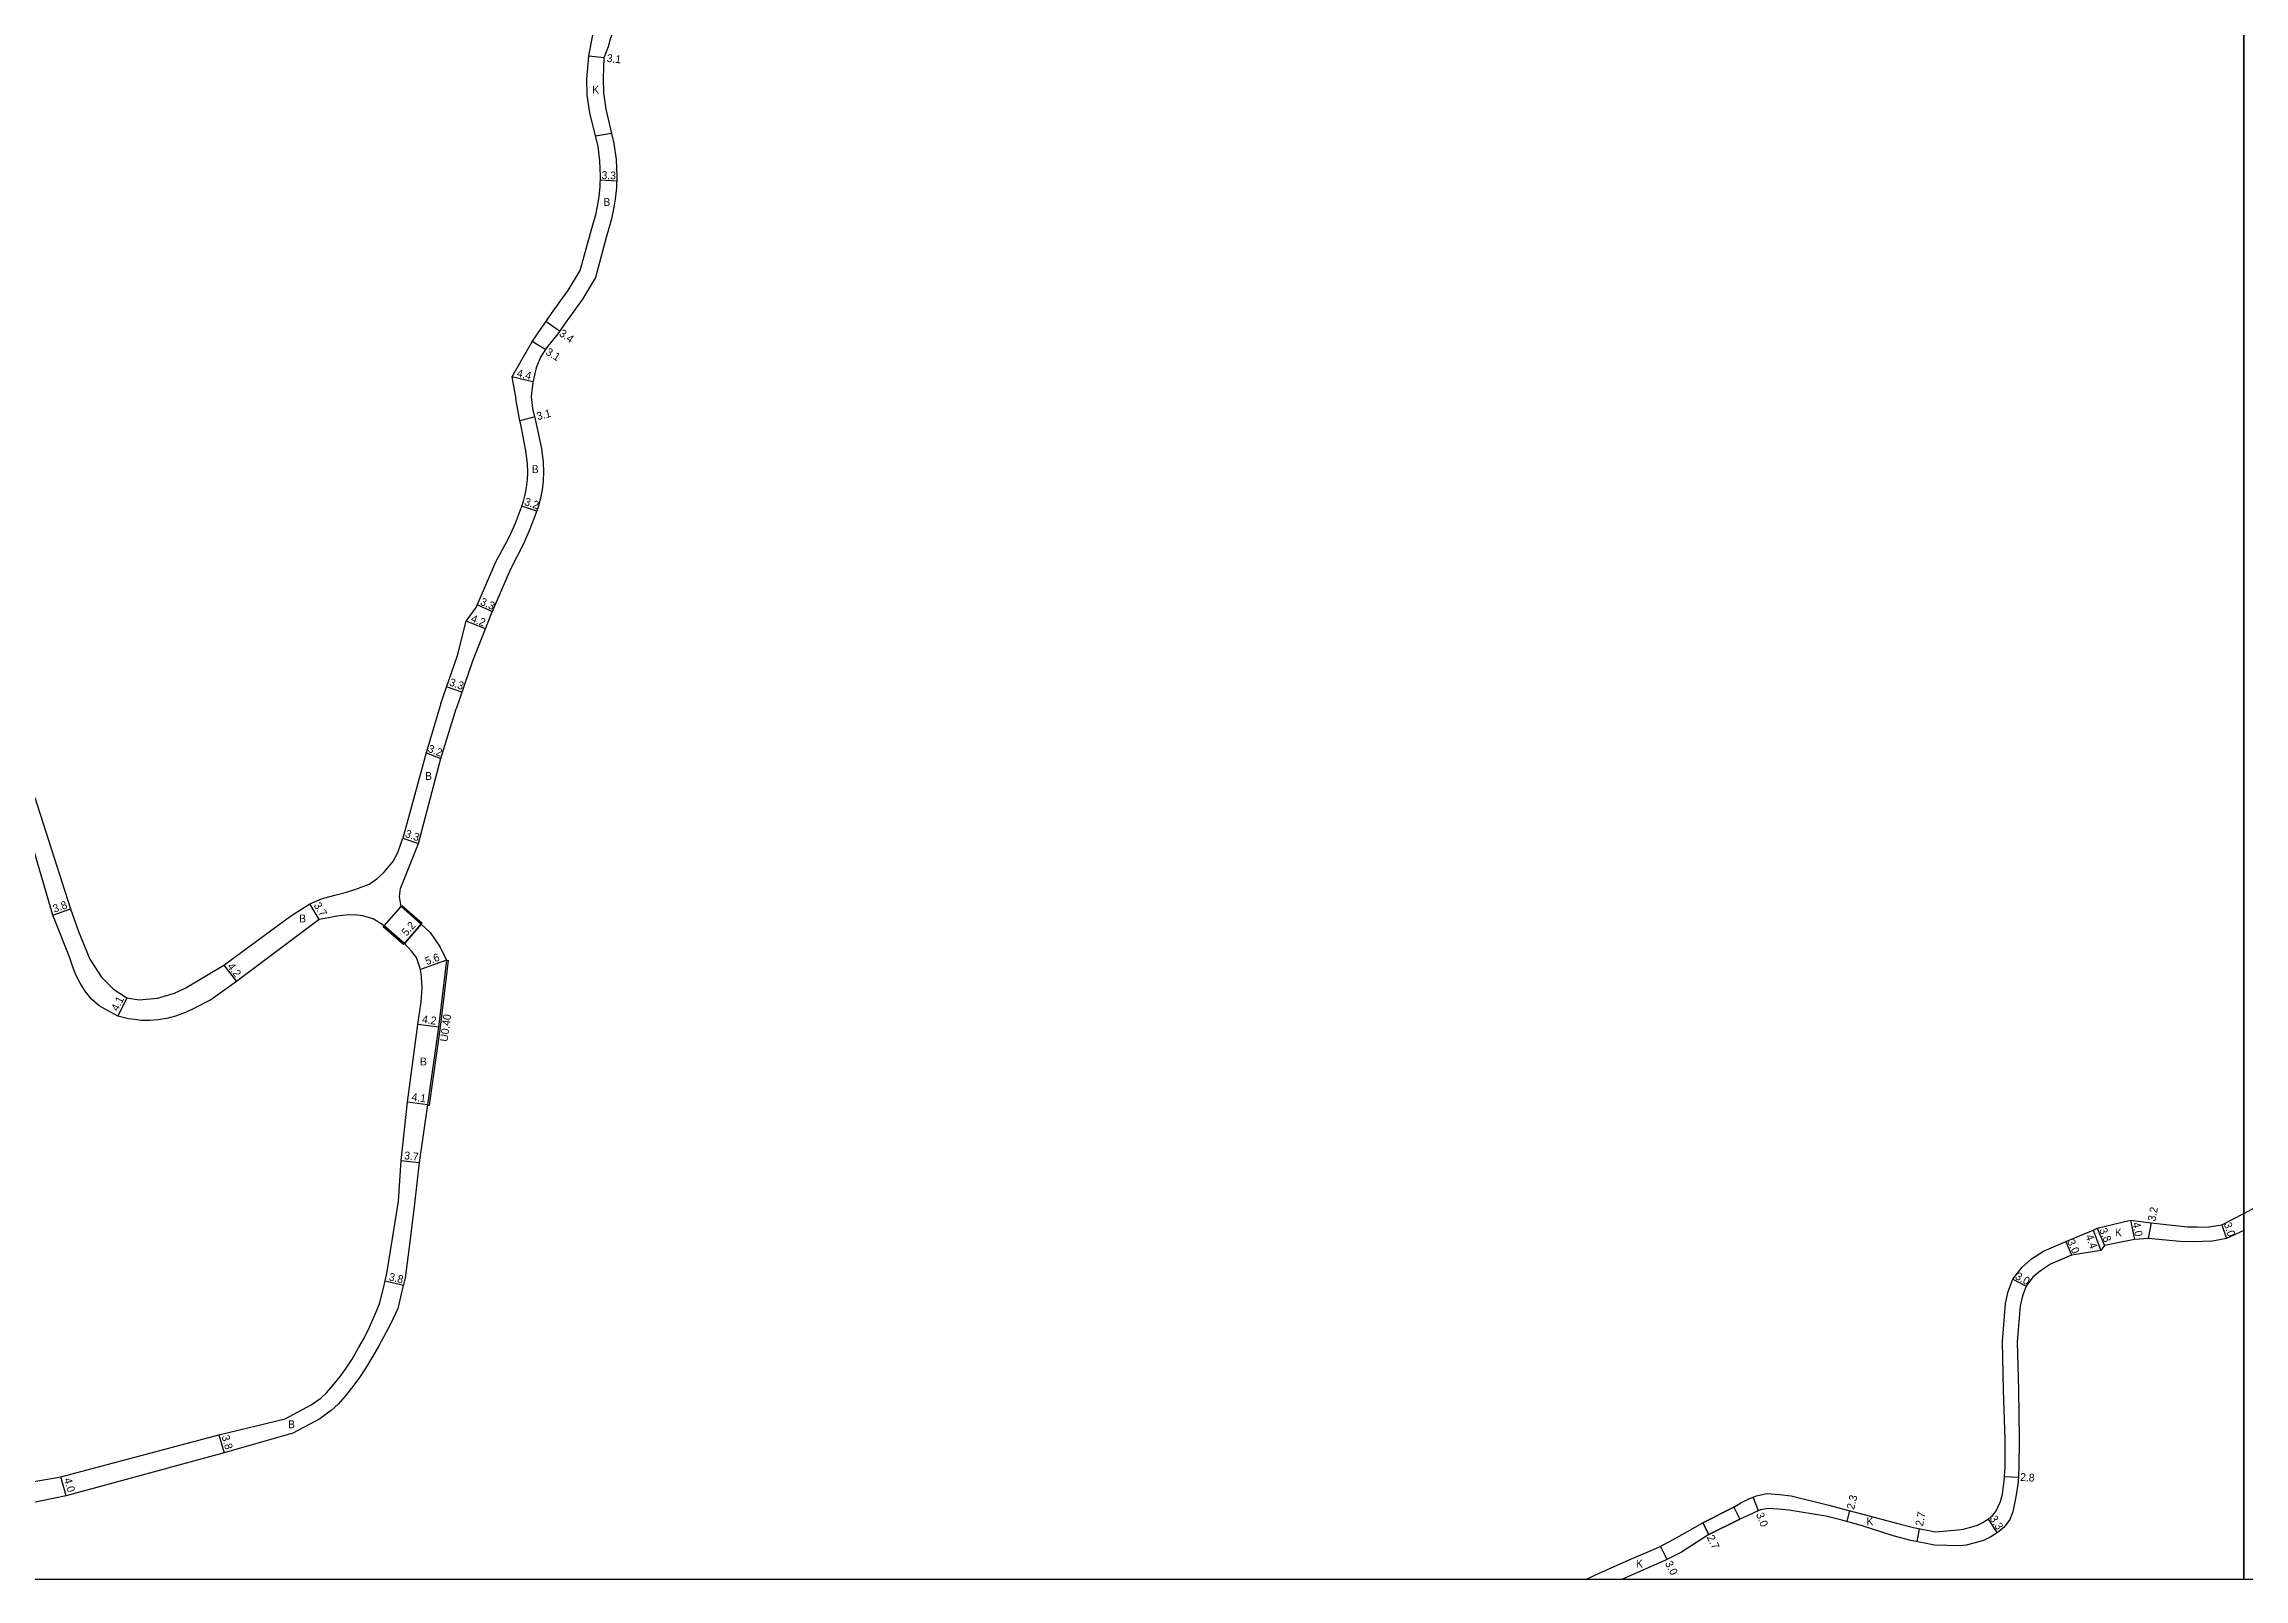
# Model space of a CAD drawing. Header units: metres. Extents: x 0 to 4000, y -96000 to -93000.
# Drawn here: x 1953.7 to 2400, y -96000 to -95688.5 of the extents above; entities that cross this region are included whole.
import ezdxf

# ---------------------------------------------------------------- set-up
doc = ezdxf.new("R2010")
doc.units = ezdxf.units.M
doc.header["$LTSCALE"] = 2.5
for name, color, linetype in [('側溝・桝', 7, 'Continuous'), ('図郭', 7, 'Continuous'), ('幅員', 7, 'Continuous'), ('舗装', 7, 'Continuous'), ('道路', 7, 'Continuous')]:
    doc.layers.add(name, color=color, linetype=linetype)
doc.styles.get("Standard").update_dxf_attribs({"font": ''})
doc.styles.get('Standard').set_extended_font_data('@MS PGothic')

msp = doc.modelspace()

# ---------------------------------------------------------------- linework, layer by layer
at = {"layer": '側溝・桝'}
for points in [[(2031.86, -95903.92), (2031.88, -95903.82), (2034.08, -95888.05), (2035.71, -95874.47)], [(2035.31, -95874.42), (2035.71, -95874.47)], [(2031.47, -95903.86), (2031.86, -95903.92)]]:
    msp.add_lwpolyline(points, dxfattribs=at)
at = {"layer": '図郭'}
for points in [[(1600, -96000), (2400, -96000), (2400, -95400), (1600, -95400)], [(2400, -96000), (3200, -96000), (3200, -95400), (2400, -95400)]]:
    msp.add_lwpolyline(points, close=True, dxfattribs=at)
at = {"layer": '幅員'}
for points in [[(2067.26, -95691.34), (2064.18, -95690.99)], [(2066.55, -95716.11), (2069.85, -95716.26)], [(2058.27, -95746.78), (2055.49, -95744.82)], [(2055.36, -95750.52), (2052.71, -95748.91)], [(2052.84, -95757.07), (2048.57, -95756.05)], [(2053.21, -95764.2), (2050.21, -95764.97)], [(2053.63, -95783.3), (2050.6, -95782.28)], [(2041.58, -95802.34), (2044.62, -95803.65)], [(2043.21, -95807.17), (2039.31, -95805.63)], [(2038.46, -95820.04), (2035.34, -95818.96)], [(2031.18, -95832.34), (2034.17, -95833.5)], [(2026.48, -95849.69), (2029.61, -95850.74)], [(1955.45, -95865.28), (1959.04, -95864.01)], [(2009.5, -95866.16), (2007.59, -95862.99)], [(2026.77, -95871.06), (2030.2, -95867.13)], [(1990.17, -95875.42), (1992.73, -95878.75)], [(2035.31, -95874.42), (2030.03, -95876.29)], [(1970.47, -95882.1), (1968.65, -95885.78)], [(2033.69, -95888), (2029.52, -95887.45)], [(2031.48, -95903.76), (2027.41, -95903.25)], [(2026.11, -95915.09), (2029.79, -95915.51)], [(2377, -95927.2), (2377.81, -95931.12)], [(2363.82, -95931.53), (2365.02, -95934.28)], [(2369.39, -95929.21), (2370.95, -95933.33)], [(2370.23, -95928.8), (2371.67, -95932.31)], [(2381.16, -95927.76), (2380.59, -95930.9)], [(2395.5, -95928.11), (2396.48, -95930.94)], [(2022.87, -95939.49), (2026.57, -95940.36)], [(2353.13, -95939.13), (2355.78, -95940.61)], [(1989.11, -95970.74), (1990.21, -95974.38)], [(1958.18, -95983.13), (1957.09, -95979.28)], [(2351.42, -95979.18), (2354.22, -95979.35)], [(2301.52, -95986.15), (2300.4, -95983.37)], [(2290.21, -95988.57), (2291.41, -95990.99)], [(2319.99, -95986.12), (2319.41, -95988.35)], [(2333.66, -95992.44), (2334.18, -95989.79)], [(2348.08, -95987.86), (2349.89, -95990.62)], [(2282.96, -95996.01), (2281.6, -95993.34)]]:
    msp.add_lwpolyline(points, dxfattribs=at)
at = {"layer": '舗装'}
msp.add_lwpolyline([(2068.82, -95706.69), (2065.55, -95707.24)], dxfattribs=at)
at = {"layer": '道路'}
for points in [[(2064.42, -95702.5), (2063.87, -95698.91), (2063.8, -95695.67), (2064.18, -95690.99), (2064.77, -95688.12), (2065.68, -95683.38), (2065.83, -95680.93), (2065.62, -95677.46), (2064.89, -95674.53), (2062.43, -95667.97), (2060.52, -95663.48), (2059.53, -95659.24), (2058.98, -95655.33), (2058.68, -95651.5), (2058.43, -95644.92)], [(2061.63, -95644.88), (2061.75, -95651.24), (2061.95, -95654.62), (2062.26, -95656.82), (2062.6, -95658.88), (2062.93, -95660.62), (2063.32, -95662.22), (2065.47, -95666.95), (2067.93, -95671.88), (2070.78, -95676.83), (2070.96, -95679.02), (2070.78, -95680.88), (2070.25, -95682.73), (2069.78, -95684.18), (2068.6, -95687.34), (2068.09, -95689.1), (2067.26, -95691.34), (2067.08, -95695.46), (2067.15, -95698.44), (2067.63, -95701.73)], [(2064.53, -95726.9), (2065.14, -95724.75), (2065.59, -95723.2), (2065.95, -95721.41), (2066.28, -95719.56), (2066.49, -95717.46), (2066.58, -95715.34), (2066.46, -95712.26), (2066.06, -95709.34), (2064.42, -95702.5)], [(2067.63, -95701.73), (2069.3, -95708.73), (2069.76, -95711.97), (2069.89, -95715.34), (2069.78, -95717.7), (2069.56, -95720.01), (2069.19, -95722.04), (2068.79, -95723.98), (2068.31, -95725.66), (2067.7, -95727.8)], [(2055.12, -95745.35), (2056.64, -95743.19), (2060.09, -95738.43), (2062.41, -95734.51), (2064.53, -95726.9)], [(2067.7, -95727.8), (2065.54, -95735.88), (2062.94, -95740.3), (2059.41, -95745.16), (2057.9, -95747.31)], [(2057.9, -95747.31), (2055.58, -95750.17), (2054.41, -95752.09), (2053.52, -95754.24), (2052.82, -95757.2), (2052.51, -95760.02), (2052.78, -95762.51), (2053.41, -95764.99)], [(2052.71, -95748.91), (2053.01, -95748.43), (2055.12, -95745.35)], [(2052.71, -95748.91), (2048.57, -95756.05), (2049.39, -95760.55)], [(2050.41, -95765.75), (2050.21, -95764.97), (2049.39, -95760.55)], [(2048.02, -95788.59), (2049.3, -95785.78), (2050.51, -95782.54), (2050.92, -95781.32), (2051.29, -95779.92), (2051.57, -95778.52), (2051.72, -95776.91), (2051.81, -95775.38), (2051.75, -95773.64), (2051.42, -95771.07), (2050.41, -95765.75)], [(2053.41, -95764.99), (2054.58, -95770.58), (2054.94, -95773.38), (2055.01, -95775.42), (2054.91, -95777.15), (2054.74, -95778.99), (2054.4, -95780.65), (2053.99, -95782.24), (2053.53, -95783.61), (2052.26, -95787), (2050.93, -95789.92)], [(2037.52, -95812.64), (2039.31, -95805.63), (2041.36, -95802.87), (2045.34, -95793.59), (2048.02, -95788.59)], [(2050.93, -95789.92), (2048.29, -95795.08), (2044.41, -95804.12), (2040.62, -95813.78), (2037.3, -95823.4)], [(2034.18, -95822.32), (2037.52, -95812.64)], [(2026.1, -95863.55), (2025.79, -95861.52), (2026.01, -95859.91), (2029.61, -95850.74), (2034.17, -95833.5), (2037.3, -95823.4)], [(2034.18, -95822.32), (2031.18, -95832.34), (2026.48, -95849.69)], [(1951.81, -95841.45), (1959.04, -95864.01), (1960.69, -95868.61), (1962.94, -95874.2), (1965.3, -95877.88), (1967.78, -95880.3), (1970.47, -95882.1), (1973, -95882.45), (1976.67, -95882.13), (1980.12, -95881.12), (1982.45, -95880.07), (1990.17, -95875.42), (2003.68, -95865.48), (2007.59, -95862.99), (2009.94, -95861.98), (2012.66, -95861.21), (2015.03, -95860.64), (2016.95, -95860.05), (2019.61, -95859.03), (2021.18, -95857.94), (2022.61, -95856.66), (2024.43, -95854.48), (2025.48, -95852.59), (2026.48, -95849.69)], [(2022.67, -95867.48), (2020.41, -95866.01), (2018.34, -95865.43), (2016.63, -95865.21), (2014.93, -95865.27), (2013.08, -95865.5), (2011.76, -95865.75), (2009.5, -95866.16), (1992.73, -95878.75), (1987.54, -95882.51), (1984.04, -95884.21), (1982.35, -95885.04), (1980.36, -95885.78), (1978.55, -95886.25), (1976.74, -95886.55), (1975.14, -95886.66), (1973.46, -95886.65), (1972.05, -95886.49), (1970.77, -95886.3), (1968.65, -95885.78), (1964.88, -95883.72), (1963.3, -95882.32), (1962.04, -95880.73), (1961.01, -95879.11), (1960.07, -95877.3), (1959.29, -95875.23), (1958.88, -95873.96), (1955.45, -95865.28), (1950.65, -95848.84)], [(2026.1, -95863.55), (2026.26, -95863.36)], [(2030.2, -95867.13), (2026.1, -95863.55)], [(2026.1, -95863.55), (2030.2, -95867.13), (2031.99, -95868.83), (2034.03, -95871.78), (2035.31, -95874.42), (2033.69, -95888), (2031.48, -95903.76), (2029.79, -95915.51), (2028.84, -95923.88)], [(2026.26, -95863.36), (2030.37, -95866.94)], [(2022.5, -95867.67), (2022.67, -95867.48)], [(2026.61, -95871.25), (2022.5, -95867.67)], [(2022.67, -95867.48), (2026.77, -95871.06)], [(2025.58, -95923.36), (2026.11, -95915.09), (2027.41, -95903.25), (2029.52, -95887.45), (2030.15, -95882.89), (2030.35, -95880.01), (2030.27, -95877.82), (2030.03, -95876.29), (2029.22, -95873.86), (2028.23, -95872.62), (2026.77, -95871.06), (2022.67, -95867.48)], [(2030.37, -95866.94), (2030.2, -95867.13)], [(2026.77, -95871.06), (2026.61, -95871.25)], [(2002.59, -95967.5), (2007.84, -95964.69), (2009.81, -95963.28), (2010.95, -95962.21), (2012.21, -95960.79), (2013.73, -95958.91), (2014.98, -95957.2), (2016.15, -95955.42), (2017.5, -95953.09), (2018.63, -95951.16), (2019.68, -95948.91), (2020.86, -95946.28), (2021.73, -95944.19), (2022.52, -95940.97), (2023.21, -95938.02), (2024.38, -95930.89), (2025.58, -95923.36)], [(2028.84, -95923.88), (2027.75, -95932.69), (2026.91, -95938.89)], [(2363.82, -95931.53), (2369.39, -95929.21), (2370.23, -95928.8), (2377, -95927.2), (2381.16, -95927.76), (2388.54, -95928.52), (2390.53, -95928.56), (2392.43, -95928.64), (2395.5, -95928.11), (2400, -95925.82)], [(2400, -95925.82), (2405.3, -95922.91)], [(2351.23, -95961.78), (2350.98, -95951.8), (2351.61, -95944.1), (2352.16, -95941.66), (2353.13, -95939.13), (2354.97, -95936.72), (2356.89, -95935.05), (2359.29, -95933.47), (2363.82, -95931.53)], [(2400, -95929.25), (2396.48, -95930.94), (2393.64, -95931.45), (2391.63, -95931.52), (2389.59, -95931.55), (2387, -95931.5), (2380.59, -95930.9), (2377.81, -95931.12), (2371.67, -95932.31), (2370.95, -95933.33), (2365.02, -95934.28)], [(2365.02, -95934.28), (2360.72, -95936.12), (2358.7, -95937.45), (2357.18, -95938.78), (2355.78, -95940.61), (2355.04, -95942.54), (2354.58, -95944.55), (2353.99, -95951.88), (2354.23, -95961.71)], [(2026.91, -95938.89), (2026.21, -95941.86), (2025.42, -95945.09)], [(2025.42, -95945.09), (2024.06, -95948.14), (2021.56, -95952.69), (2020.35, -95954.75), (2018.96, -95957.15), (2017.69, -95959.09), (2016.34, -95960.92), (2014.73, -95962.92), (2013.32, -95964.51), (2011.9, -95965.84), (2009.59, -95967.5), (2004.15, -95970.41)], [(2350.58, -95984.27), (2350.98, -95982.78), (2351.37, -95980.07), (2351.53, -95977.32), (2351.55, -95971.64), (2351.23, -95961.78)], [(2354.23, -95961.71), (2354.36, -95971.59), (2354.33, -95977.41), (2354.16, -95980.35), (2353.73, -95983.34), (2353.13, -95986.38)], [(1941.83, -95981.9), (1957.09, -95979.28), (1989.11, -95970.74), (2002.59, -95967.5)], [(2004.15, -95970.41), (1990.21, -95974.38), (1958.18, -95983.13), (1942.6, -95986.33)], [(2284.49, -95991.86), (2290.21, -95988.57), (2296.49, -95985.45), (2297.93, -95984.51)], [(2297.93, -95984.51), (2299.57, -95983.7), (2301.07, -95983.1), (2303.22, -95982.65), (2305.79, -95982.83), (2308.14, -95983.09), (2315.76, -95985.03)], [(2315.76, -95985.03), (2319.28, -95985.94), (2322.96, -95986.89), (2329.53, -95988.65)], [(2341.99, -95990), (2343.03, -95989.87), (2344.6, -95989.5), (2345.94, -95989.1), (2347.01, -95988.56), (2348.14, -95987.82), (2348.97, -95987.14), (2349.62, -95986.3), (2350.58, -95984.27)], [(2299.26, -95987.2), (2297.7, -95987.87), (2291.41, -95990.99), (2285.85, -95994.54)], [(2296.49, -95985.45), (2290.21, -95988.57)], [(2291.41, -95990.99), (2297.7, -95987.87)], [(2315.18, -95987.25), (2307.65, -95986.06), (2305.52, -95985.82), (2303.43, -95985.67), (2301.94, -95985.98), (2300.8, -95986.44), (2299.26, -95987.2)], [(2328.85, -95991.26), (2322.36, -95989.11), (2318.71, -95988.16), (2315.18, -95987.25)], [(2329.53, -95988.65), (2332.98, -95989.56), (2337.42, -95990.42), (2341.99, -95990)], [(2353.13, -95986.38), (2352.52, -95987.95), (2351.34, -95989.46), (2350.1, -95990.48), (2348.66, -95991.42), (2347.17, -95992.17), (2345.45, -95992.69), (2343.6, -95993.12), (2342.4, -95993.27)], [(2266.6, -96000), (2269.2, -95998.81), (2275.73, -95995.92), (2281.25, -95993.51), (2284.49, -95991.86)], [(2342.4, -95993.27), (2337.21, -95993.13), (2332.38, -95992.19), (2328.85, -95991.26)], [(2285.85, -95994.54), (2282.53, -95996.23), (2276.94, -95998.67), (2273.93, -96000)]]:
    msp.add_lwpolyline(points, dxfattribs=at)
for points in [[(2022.67, -95867.48), (2026.1, -95863.55), (2030.2, -95867.13), (2026.77, -95871.06)], [(2296.49, -95985.45), (2297.7, -95987.87), (2291.41, -95990.99), (2290.21, -95988.57)]]:
    msp.add_lwpolyline(points, close=True, dxfattribs=at)

# ---------------------------------------------------------------- texts
at = {"layer": '側溝・桝'}
msp.add_text('U0.40', height=1.6, rotation=82.0343, dxfattribs=at).set_placement((2035.52, -95891.05))
at = {"layer": '幅員'}
for s, rotation, p in [('3.1', 353.6271, (2067.77, -95692.14)), ('3.3', 357.4438, (2066.75, -95715.9)), ('3.4', 324.8893, (2058.04, -95747.6)), ('3.1', 328.6432, (2055.31, -95751.43)), ('4.4', 346.5709, (2049.48, -95756.01)), ('3.1', 14.2515, (2053.83, -95764.87)), ('3.2', 341.4122, (2050.98, -95782.03)), ('3.3', 336.7907, (2042.02, -95802.26)), ('4.2', 338.5431, (2040.14, -95805.69)), ('3.3', 340.9885, (2035.74, -95818.67)), ('3.2', 338.7778, (2031.39, -95832.11)), ('3.3', 341.4026, (2026.78, -95849.41)), ('3.8', 19.5502, (1955.79, -95864.82)), ('3.7', 301.147, (2008.31, -95863.27)), ('5.2', 48.8915, (2027.23, -95869.67)), ('5.6', 19.4412, (2031.32, -95875.45)), ('4.2', 307.5405, (1990.75, -95875.73)), ('4.1', 63.7412, (1968.63, -95884.9)), ('4.2', 352.4892, (2030.29, -95887.16)), ('4.1', 352.8836, (2028.17, -95902.94)), ('3.7', 353.4804, (2026.67, -95914.81)), ('3.2', 79.6279, (2382.02, -95927.52)), ('3.0', 293.643, (2364.09, -95931.5)), ('4.4', 290.7466, (2367.81, -95930.44)), ('3.8', 292.3846, (2370.6, -95929.15)), ('4.0', 281.7918, (2377.34, -95927.78)), ('3.0', 289.2014, (2395.85, -95927.94)), ('3.8', 346.7887, (2023.52, -95939.39)), ('3.0', 330.8811, (2353.44, -95939.02)), ('3.8', 286.8215, (1989.66, -95971.08)), ('4.0', 285.8706, (1957.69, -95979.74)), ('2.8', 356.6641, (2354.55, -95980.08)), ('2.3', 75.5227, (2320.87, -95986.01)), ('3.0', 291.9574, (2300.96, -95986.89)), ('2.7', 79.0485, (2334.86, -95989.39)), ('3.3', 303.1484, (2348.34, -95987.75)), ('2.7', 296.4417, (2290.95, -95991.54)), ('3.0', 297.0263, (2282.47, -95996.8))]:
    msp.add_text(s, height=1.6, rotation=rotation, dxfattribs=at).set_placement(p)
at = {"layer": '舗装'}
for s, p in [('K', (2064.89, -95698.6)), ('B', (2067.15, -95721.37)), ('B', (2052.62, -95775.6)), ('B', (2030.99, -95837.85)), ('B', (2005.43, -95866.77)), ('B', (2029.94, -95895.79)), ('K', (2373.83, -95930.48)), ('B', (2003.18, -95969.41)), ('K', (2323.41, -95989.1)), ('K', (2276.65, -95997.67))]:
    msp.add_text(s, height=1.6, dxfattribs=at).set_placement(p)

doc.saveas('drawing.dxf')
